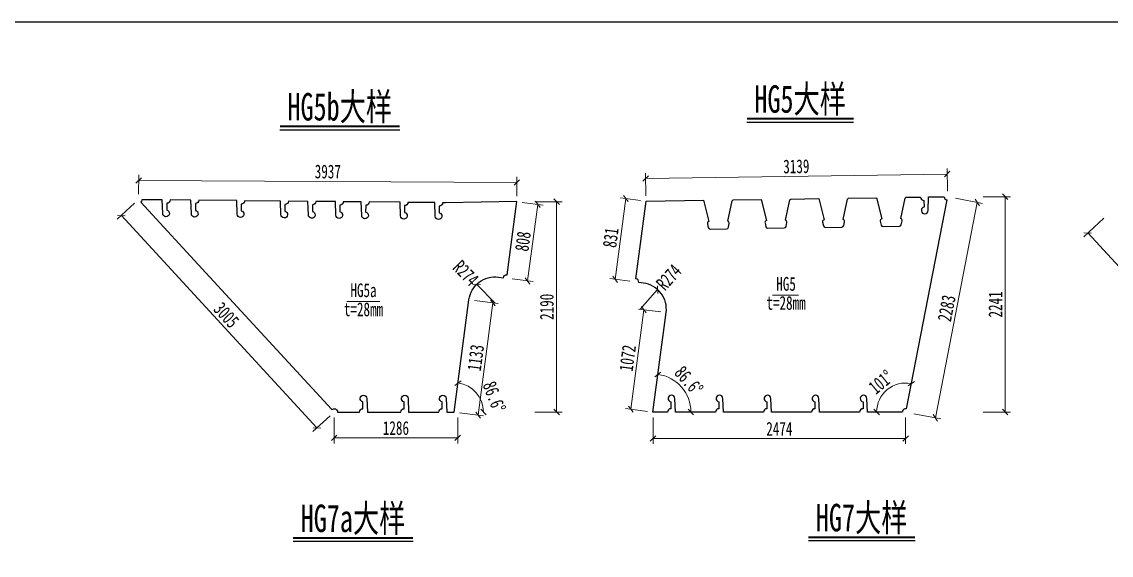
# Model space of a CAD drawing. Header units: millimetres. Extents: x 44597 to 300567, y -113054 to 73044.
# Drawn here: x 278758 to 290098, y -67445 to -61894 of the extents above; entities that cross this region are included whole.
import ezdxf
from ezdxf.enums import TextEntityAlignment as Align

# ---------------------------------------------------------------- set-up
doc = ezdxf.new("R2010")
doc.units = ezdxf.units.MM
doc.layers.get('Defpoints').update_dxf_attribs({"color": 8})
for name, color, linetype, lineweight in [('文字', 7, 'Continuous', 15), ('标注线及字体', 2, 'Continuous', 15), ('细实线', 4, 'Continuous', 15), ('钢板粗线', 1, 'Continuous', 25)]:
    doc.layers.add(name, color=color, linetype=linetype, lineweight=lineweight)
doc.styles.add('111', font='', dxfattribs={"width": 0.7})
doc.styles.add('BM_Dim', font='', dxfattribs={"width": 0.85})
doc.styles.get('111').set_extended_font_data('仿宋_GB2312')
doc.styles.get('BM_Dim').set_extended_font_data('仿宋_GB2312')
doc.dimstyles.new('200', dxfattribs={"dimscale": 0, "dimtxt": 2.5, "dimasz": 1, "dimexe": 1, "dimexo": 1, "dimgap": 0.6, "dimtad": 1, "dimdec": 0, "dimdsep": 46, "dimtxsty": '111', "dimblk": 'OBLIQUE', "dimcen": 0, "dimclrd": 4, "dimclre": 4, "dimclrt": 4, "dimadec": 1, "dimazin": 2, "dimtfac": 1, "dimtdec": 0, "dimtix": 1, "dimtmove": 2, "dimatfit": 3, "dimfxl": 4, "dimfxlon": 1, "dimtolj": 1, "dimlwd": -1, "dimlwe": -1, "dimarcsym": 0})

# ---------------------------------------------------------------- blocks, each defined once
blk = doc.blocks.new('_Oblique')
at = {"color": 0, "linetype": 'ByBlock', "lineweight": -2}
blk.add_line((-0.5, -0.5), (0.5, 0.5), dxfattribs=at)
blk = doc.blocks.new('*D921')
at = {"layer": 'Defpoints', "color": 0, "transparency": 16777216}
for p in [(290158, -63810), (289853, -64091), (292199, -66026)]:
    blk.add_point(p, dxfattribs=at)
at = {"layer": '细实线', "color": 4, "transparency": 16777216}
for p, q in [((290022, -63936), (289811, -64130)), ((291894, -66307), (289853, -64091)), ((292062, -66152), (291852, -66345))]:
    blk.add_line(p, q, dxfattribs=at)
at = {"layer": '细实线', "color": 4, "transparency": 16777216, "xscale": 57.14285714285715, "yscale": 57.14285714285715, "zscale": 57.14285714285715}
for p, rotation in [((289853, -64091), 132.6489191297557), ((291894, -66307), 312.6489191297557)]:
    blk.add_blockref('_Oblique', p, dxfattribs=dict(at, rotation=rotation))
at = {"layer": '细实线', "color": 4, "transparency": 16777216, "insert": (290949, -65130), "char_height": 142.9, "attachment_point": 5, "rotation": 312.6489, "style": '111'}
blk.add_mtext('\\A1;3012', dxfattribs=at)
blk = doc.blocks.new('*D935')
at = {"layer": 'Defpoints', "color": 0, "transparency": 16777216}
for p in [(285252, -63525), (288394, -63714), (285255, -63761)]:
    blk.add_point(p, dxfattribs=at)
at = {"layer": '细实线', "color": 4, "transparency": 16777216}
for p, q in [((285255, -63704), (285251, -63468)), ((288390, -63478), (285252, -63525)), ((288393, -63657), (288389, -63421))]:
    blk.add_line(p, q, dxfattribs=at)
at = {"layer": '细实线', "color": 4, "transparency": 16777216, "xscale": 57.14285714285715, "yscale": 57.14285714285715, "zscale": 57.14285714285715}
for p, rotation in [((285252, -63525), 180.8593722436444), ((288390, -63478), 0.85937224364441)]:
    blk.add_blockref('_Oblique', p, dxfattribs=dict(at, rotation=rotation))
at = {"layer": '细实线', "color": 4, "transparency": 16777216, "insert": (286820, -63399), "char_height": 142.9, "attachment_point": 5, "rotation": 0.8594, "style": '111'}
blk.add_mtext('\\A1;3139', dxfattribs=at)
blk = doc.blocks.new('*D936')
at = {"layer": 'Defpoints', "color": 0, "transparency": 16777216}
for p in [(288394, -63714), (287958, -65955), (288267, -66015)]:
    blk.add_point(p, dxfattribs=at)
at = {"layer": '细实线', "color": 4, "transparency": 16777216}
for p, q in [((288478, -63730), (288759, -63785)), ((288703, -63774), (288267, -66015)), ((288043, -65972), (288323, -66026))]:
    blk.add_line(p, q, dxfattribs=at)
at = {"layer": '细实线', "color": 4, "transparency": 16777216, "xscale": 57.14285714285715, "yscale": 57.14285714285715, "zscale": 57.14285714285715}
for p, rotation in [((288703, -63774), 78.99999999998765), ((288267, -66015), 258.9999999999877)]:
    blk.add_blockref('_Oblique', p, dxfattribs=dict(at, rotation=rotation))
at = {"layer": '细实线', "color": 4, "transparency": 16777216, "insert": (288385, -64875), "char_height": 142.9, "attachment_point": 5, "rotation": 79, "style": '111'}
blk.add_mtext('\\A1;2283', dxfattribs=at)
blk = doc.blocks.new('*D937')
at = {"layer": 'Defpoints', "color": 0, "transparency": 16777216}
for p in [(285045, -63733), (285255, -63761), (285144, -64602)]:
    blk.add_point(p, dxfattribs=at)
at = {"layer": '细实线', "color": 4, "transparency": 16777216}
for p, q in [((285199, -63753), (284989, -63726)), ((284934, -64574), (285045, -63733)), ((285088, -64594), (284877, -64567))]:
    blk.add_line(p, q, dxfattribs=at)
at = {"layer": '细实线', "color": 4, "transparency": 16777216, "xscale": 57.14285714285715, "yscale": 57.14285714285715, "zscale": 57.14285714285715}
for p, rotation in [((285045, -63733), 82.45959999987933), ((284934, -64574), 262.4595999998793)]:
    blk.add_blockref('_Oblique', p, dxfattribs=dict(at, rotation=rotation))
at = {"layer": '细实线', "color": 4, "transparency": 16777216, "insert": (284888, -64140), "char_height": 142.9, "attachment_point": 5, "rotation": 82.4596, "style": '111'}
blk.add_mtext('\\A1;831', dxfattribs=at)
blk = doc.blocks.new('*D938')
at = {"layer": 'Defpoints', "color": 0, "transparency": 16777216}
for p in [(285465, -64921), (285097, -65925), (285328, -65955)]:
    blk.add_point(p, dxfattribs=at)
at = {"layer": '细实线', "color": 4, "transparency": 16777216}
for p, q in [((285234, -64890), (285097, -65925)), ((285408, -64913), (285177, -64883)), ((285271, -65948), (285040, -65917))]:
    blk.add_line(p, q, dxfattribs=at)
at = {"layer": '细实线', "color": 4, "transparency": 16777216, "xscale": 57.14285714285715, "yscale": 57.14285714285715, "zscale": 57.14285714285715}
for p, rotation in [((285234, -64890), 82.4596060985393), ((285097, -65925), 262.4596060985393)]:
    blk.add_blockref('_Oblique', p, dxfattribs=dict(at, rotation=rotation))
at = {"layer": '细实线', "color": 4, "transparency": 16777216, "insert": (285064, -65394), "char_height": 142.9, "attachment_point": 5, "rotation": 82.4596, "style": '111'}
blk.add_mtext('\\A1;1072', dxfattribs=at)
blk = doc.blocks.new('*D939')
at = {"layer": 'Defpoints', "color": 0, "transparency": 16777216}
for p in [(283910, -63766), (283805, -64562), (284022, -64591)]:
    blk.add_point(p, dxfattribs=at)
at = {"layer": '细实线', "color": 4, "transparency": 16777216}
for p, q in [((283967, -63773), (284184, -63802)), ((284128, -63794), (284022, -64591)), ((283862, -64569), (284079, -64598))]:
    blk.add_line(p, q, dxfattribs=at)
at = {"layer": '细实线', "color": 4, "transparency": 16777216, "xscale": 57.14285714285715, "yscale": 57.14285714285715, "zscale": 57.14285714285715}
for p, rotation in [((284128, -63794), 82.45959999985097), ((284022, -64591), 262.4595999998509)]:
    blk.add_blockref('_Oblique', p, dxfattribs=dict(at, rotation=rotation))
at = {"layer": '细实线', "color": 4, "transparency": 16777216, "insert": (283974, -64179), "char_height": 142.9, "attachment_point": 5, "rotation": 82.4596, "style": '111'}
blk.add_mtext('\\A1;808', dxfattribs=at)
blk = doc.blocks.new('*D940')
at = {"layer": 'Defpoints', "color": 0, "transparency": 16777216}
for p in [(283413, -64786), (283258, -65955), (283507, -65988)]:
    blk.add_point(p, dxfattribs=at)
at = {"layer": '细实线', "color": 4, "transparency": 16777216}
for p, q in [((283469, -64794), (283718, -64827)), ((283662, -64819), (283507, -65988)), ((283315, -65963), (283563, -65996))]:
    blk.add_line(p, q, dxfattribs=at)
at = {"layer": '细实线', "color": 4, "transparency": 16777216, "xscale": 57.14285714285715, "yscale": 57.14285714285715, "zscale": 57.14285714285715}
for p, rotation in [((283662, -64819), 82.4595999999981), ((283507, -65988), 262.4595999999981)]:
    blk.add_blockref('_Oblique', p, dxfattribs=dict(at, rotation=rotation))
at = {"layer": '细实线', "color": 4, "transparency": 16777216, "insert": (283483, -65390), "char_height": 142.9, "attachment_point": 5, "rotation": 82.4596, "style": '111'}
blk.add_mtext('\\A1;1133', dxfattribs=at)
blk = doc.blocks.new('*D941')
at = {"layer": 'Defpoints', "color": 0, "transparency": 16777216}
for p in [(279973, -63745), (279794, -63910), (282009, -65955)]:
    blk.add_point(p, dxfattribs=at)
at = {"layer": '细实线', "color": 4, "transparency": 16777216}
for p, q in [((279931, -63783), (279752, -63949)), ((281830, -66120), (279794, -63910)), ((281967, -65994), (281788, -66159))]:
    blk.add_line(p, q, dxfattribs=at)
at = {"layer": '细实线', "color": 4, "transparency": 16777216, "xscale": 57.14285714285715, "yscale": 57.14285714285715, "zscale": 57.14285714285715}
for p, rotation in [((279794, -63910), 132.6489121089034), ((281830, -66120), 312.6489121089034)]:
    blk.add_blockref('_Oblique', p, dxfattribs=dict(at, rotation=rotation))
at = {"layer": '细实线', "color": 4, "transparency": 16777216, "insert": (280887, -64946), "char_height": 142.9, "attachment_point": 5, "rotation": 312.6489, "style": '111'}
blk.add_mtext('\\A1;3005', dxfattribs=at)
blk = doc.blocks.new('*D942')
at = {"layer": 'Defpoints', "color": 0, "transparency": 16777216}
for p in [(283910, -63766), (284325, -63766), (283249, -65955)]:
    blk.add_point(p, dxfattribs=at)
at = {"layer": '细实线', "color": 4, "transparency": 16777216}
for p, q in [((284097, -63766), (284382, -63766)), ((284325, -65955), (284325, -63766)), ((284097, -65955), (284382, -65955))]:
    blk.add_line(p, q, dxfattribs=at)
at = {"layer": '细实线', "color": 4, "transparency": 16777216, "xscale": 57.14285714285715, "yscale": 57.14285714285715, "zscale": 57.14285714285715}
for p, rotation in [((284325, -63766), 90), ((284325, -65955), 270)]:
    blk.add_blockref('_Oblique', p, dxfattribs=dict(at, rotation=rotation))
at = {"layer": '细实线', "color": 4, "transparency": 16777216, "insert": (284223, -64860), "char_height": 142.9, "attachment_point": 5, "rotation": 90, "style": '111'}
blk.add_mtext('\\A1;2190', dxfattribs=at)
blk = doc.blocks.new('*D943')
at = {"layer": 'Defpoints', "color": 0, "transparency": 16777216}
for p in [(282009, -65955), (283295, -65955), (283295, -66224)]:
    blk.add_point(p, dxfattribs=at)
at = {"layer": '细实线', "color": 4, "transparency": 16777216}
for p, q in [((282009, -66012), (282009, -66281)), ((283295, -66012), (283295, -66281)), ((282009, -66224), (283295, -66224))]:
    blk.add_line(p, q, dxfattribs=at)
at = {"layer": '细实线', "color": 4, "transparency": 16777216, "xscale": 57.14285714285715, "yscale": 57.14285714285715, "zscale": 57.14285714285715, "rotation": 180}
blk.add_blockref('_Oblique', (282009, -66224), dxfattribs=at)
at = {"layer": '细实线', "color": 4, "transparency": 16777216, "xscale": 57.14285714285715, "yscale": 57.14285714285715, "zscale": 57.14285714285715}
blk.add_blockref('_Oblique', (283295, -66224), dxfattribs=at)
at = {"layer": '细实线', "color": 4, "transparency": 16777216, "insert": (282652, -66122), "char_height": 142.9, "attachment_point": 5, "style": '111'}
blk.add_mtext('\\A1;1286', dxfattribs=at)
blk = doc.blocks.new('*D944')
at = {"layer": 'Defpoints', "color": 0, "transparency": 16777216}
for p in [(285328, -65955), (287958, -65955), (287958, -66230)]:
    blk.add_point(p, dxfattribs=at)
at = {"layer": '细实线', "color": 4, "transparency": 16777216}
for p, q in [((285328, -66012), (285328, -66287)), ((287958, -66012), (287958, -66287)), ((285328, -66230), (287958, -66230))]:
    blk.add_line(p, q, dxfattribs=at)
at = {"layer": '细实线', "color": 4, "transparency": 16777216, "xscale": 57.14285714285715, "yscale": 57.14285714285715, "zscale": 57.14285714285715, "rotation": 180}
blk.add_blockref('_Oblique', (285328, -66230), dxfattribs=at)
at = {"layer": '细实线', "color": 4, "transparency": 16777216, "xscale": 57.14285714285715, "yscale": 57.14285714285715, "zscale": 57.14285714285715}
blk.add_blockref('_Oblique', (287958, -66230), dxfattribs=at)
at = {"layer": '细实线', "color": 4, "transparency": 16777216, "insert": (286643, -66129), "char_height": 142.9, "attachment_point": 5, "style": '111'}
blk.add_mtext('\\A1;2474', dxfattribs=at)
blk = doc.blocks.new('*D945')
at = {"layer": 'Defpoints', "color": 0, "transparency": 16777216}
for p in [(283493, -64626), (283684, -64822)]:
    blk.add_point(p, dxfattribs=at)
at = {"layer": '细实线', "color": 4, "transparency": 16777216}
for p in [(283493, -64626), (283684, -64822)]:
    blk.add_line(p, (283493, -64626), dxfattribs=at)
blk.add_arc((283684, -64822), 274, 109.5112, 146.1496, dxfattribs=at)
at = {"layer": '细实线', "color": 4, "transparency": 16777216, "xscale": 57.14285714285715, "yscale": 57.14285714285715, "zscale": 57.14285714285715, "rotation": 314.1787861425265}
blk.add_blockref('_Oblique', (283493, -64626), dxfattribs=at)
at = {"layer": '细实线', "color": 4, "transparency": 16777216, "insert": (283380, -64509), "char_height": 142.9, "attachment_point": 5, "rotation": 314.1788, "style": '111'}
blk.add_mtext('\\A1;R274', dxfattribs=at)
blk = doc.blocks.new('*D946')
at = {"layer": 'Defpoints', "color": 0, "transparency": 16777216}
for p in [(285376, -64681), (285193, -64885)]:
    blk.add_point(p, dxfattribs=at)
at = {"layer": '细实线', "color": 4, "transparency": 16777216}
for p, q in [((285376, -64681), (285193, -64885)), ((285193, -64885), (285376, -64681))]:
    blk.add_line(p, q, dxfattribs=at)
at = {"layer": '细实线', "color": 4, "transparency": 16777216, "xscale": 57.14285714285715, "yscale": 57.14285714285715, "zscale": 57.14285714285715, "rotation": 48.01437160798548}
blk.add_blockref('_Oblique', (285376, -64681), dxfattribs=at)
at = {"layer": '细实线', "color": 4, "transparency": 16777216, "insert": (285492, -64552), "char_height": 142.9, "attachment_point": 5, "rotation": 48.0144, "style": '111'}
blk.add_mtext('\\A1;R274', dxfattribs=at)
blk = doc.blocks.new('*D947')
at = {"layer": 'Defpoints', "color": 0, "transparency": 16777216}
for p in [(288387, -63748), (287765, -65723), (287561, -65955), (287923, -65955), (287965, -65921)]:
    blk.add_point(p, dxfattribs=at)
at = {"layer": '细实线', "color": 4, "transparency": 16777216}
blk.add_arc((287958, -65955), 302, 79, 180, dxfattribs=at)
at = {"layer": '细实线', "color": 4, "transparency": 16777216, "xscale": 57.14285714285715, "yscale": 57.14285714285715, "zscale": 57.14285714285715}
for p, rotation in [((288016, -65659), 348.9999999999779), ((287656, -65955), 270.0000000000042)]:
    blk.add_blockref('_Oblique', p, dxfattribs=dict(at, rotation=rotation))
at = {"layer": '细实线', "color": 4, "transparency": 16777216, "insert": (287701, -65643), "char_height": 142.9, "attachment_point": 5, "rotation": 39.5, "style": '111'}
blk.add_mtext('\\A1;101%%d', dxfattribs=at)
blk = doc.blocks.new('*D948')
at = {"layer": 'Defpoints', "color": 0, "transparency": 16777216}
for p in [(285465, -64921), (285662, -65745), (285328, -65955), (285561, -65955), (285979, -65955)]:
    blk.add_point(p, dxfattribs=at)
at = {"layer": '细实线', "color": 4, "transparency": 16777216}
blk.add_arc((285328, -65955), 395, 0, 82.4596, dxfattribs=at)
at = {"layer": '细实线', "color": 4, "transparency": 16777216, "xscale": 57.14285714285715, "yscale": 57.14285714285715, "zscale": 57.14285714285715}
for p, rotation in [((285379, -65564), 172.4596000022908), ((285722, -65955), 270)]:
    blk.add_blockref('_Oblique', p, dxfattribs=dict(at, rotation=rotation))
at = {"layer": '细实线', "color": 4, "transparency": 16777216, "insert": (285701, -65628), "char_height": 142.86, "attachment_point": 5, "rotation": 311.2298, "style": '111'}
blk.add_mtext('\\f仿宋_GB2312|b0|i0|c134|p49;86.6°', dxfattribs=at)
blk = doc.blocks.new('*D949')
at = {"layer": 'Defpoints', "color": 0, "transparency": 16777216}
for p in [(283395, -64921), (283529, -65814), (283258, -65955), (283491, -65955), (283909, -65955)]:
    blk.add_point(p, dxfattribs=at)
at = {"layer": '细实线', "color": 4, "transparency": 16777216}
blk.add_arc((283258, -65955), 305, 0, 82.4596, dxfattribs=at)
at = {"layer": '细实线', "color": 4, "transparency": 16777216, "xscale": 57.14285714285715, "yscale": 57.14285714285715, "zscale": 57.14285714285715}
for p, rotation in [((283298, -65653), 172.4596000022909), ((283563, -65955), 270)]:
    blk.add_blockref('_Oblique', p, dxfattribs=dict(at, rotation=rotation))
at = {"layer": '细实线', "color": 4, "transparency": 16777216, "insert": (283676, -65796), "char_height": 142.86, "attachment_point": 5, "rotation": 290.8223, "style": '111'}
blk.add_mtext('\\f仿宋_GB2312|b0|i0|c134|p49;86.6°', dxfattribs=at)
blk = doc.blocks.new('*D950')
at = {"layer": 'Defpoints', "color": 0, "transparency": 16777216}
for p in [(288394, -63714), (288993, -63714), (287958, -65955)]:
    blk.add_point(p, dxfattribs=at)
at = {"layer": '细实线', "color": 4, "transparency": 16777216}
for p, q in [((288764, -63714), (289050, -63714)), ((288993, -65955), (288993, -63714)), ((288764, -65955), (289050, -65955))]:
    blk.add_line(p, q, dxfattribs=at)
at = {"layer": '细实线', "color": 4, "transparency": 16777216, "xscale": 57.14285714285715, "yscale": 57.14285714285715, "zscale": 57.14285714285715}
for p, rotation in [((288993, -63714), 90), ((288993, -65955), 270)]:
    blk.add_blockref('_Oblique', p, dxfattribs=dict(at, rotation=rotation))
at = {"layer": '细实线', "color": 4, "transparency": 16777216, "insert": (288892, -64835), "char_height": 142.9, "attachment_point": 5, "rotation": 90, "style": '111'}
blk.add_mtext('\\A1;2241', dxfattribs=at)
blk = doc.blocks.new('*D2782')
at = {"layer": 'Defpoints', "color": 0, "transparency": 16777216}
for p in [(283911, -63566), (279973, -63745), (283910, -63766)]:
    blk.add_point(p, dxfattribs=at)
at = {"layer": '细实线', "color": 4, "transparency": 16777216}
for p, q in [((279973, -63688), (279975, -63488)), ((279974, -63545), (283911, -63566)), ((283911, -63708), (283912, -63508))]:
    blk.add_line(p, q, dxfattribs=at)
at = {"layer": '细实线', "color": 4, "transparency": 16777216, "xscale": 57.14285714285715, "yscale": 57.14285714285715, "zscale": 57.14285714285715}
for p, rotation in [((279974, -63545), 179.6967961557203), ((283911, -63566), 359.6967961557204)]:
    blk.add_blockref('_Oblique', p, dxfattribs=dict(at, rotation=rotation))
at = {"layer": '细实线', "color": 4, "transparency": 16777216, "insert": (281943, -63453), "char_height": 142.9, "attachment_point": 5, "rotation": 359.6968, "style": '111'}
blk.add_mtext('\\A1;3937', dxfattribs=at)

msp = doc.modelspace()

# ---------------------------------------------------------------- linework, layer by layer
at = {"color": 4}
for p, q in [((286306, -62936.8), (287415.4, -62936.8)), ((281444.7, -63017.4), (282692.5, -63017.4)), ((281582.3, -67299.9), (282830, -67299.9)), ((286946.5, -67292.4), (288055.8, -67292.4))]:
    msp.add_line(p, q, dxfattribs=at)
at = {"color": 6, "const_width": 20.6}
for points in [[(286306, -62902.6), (287415.4, -62902.6)], [(281444.7, -62983.1), (282692.5, -62983.1)], [(281582.3, -67265.7), (282830, -67265.7)], [(286946.5, -67258.1), (288055.8, -67258.1)]]:
    msp.add_lwpolyline(points, dxfattribs=at)
at = {"layer": 'Defpoints'}
msp.add_lwpolyline([(278566.6, -61894.1), (300566.6, -61894.1), (300566.6, -76511.3), (278566.6, -76511.3)], close=True, dxfattribs=at)
at = {"layer": '细实线'}
for p, q in [((286573.5, -64738.4), (286842.3, -64738.4)), ((282141.4, -64805.1), (282484.1, -64805.1))]:
    msp.add_line(p, q, dxfattribs=at)
at = {"layer": '钢板粗线'}
for points in [[(285148.7, -64567.2), (285255.5, -63760.9), (285854.1, -63751.9), (285908.6, -63971.7, 0.4142662), (285894, -63995.9), (285903.8, -64035.7, 0.3488763), (285923.6, -64050.9), (286093.5, -64048.4, 0.3488763), (286112.8, -64032.6), (286121.5, -63992.5, 0.4140909), (286106.2, -63968.7), (286151.9, -63757.2), (286164.1, -63747.3), (286454.1, -63742.9), (286508.5, -63962.7, 0.4142662), (286493.9, -63986.9), (286503.8, -64026.7, 0.3488763), (286523.5, -64041.9), (286693.5, -64039.4, 0.3488763), (286712.8, -64023.6), (286721.4, -63983.5, 0.4140909), (286706.1, -63959.7), (286751.9, -63748.2), (286764, -63738.3), (287054, -63733.9), (287054, -63733.9), (287108.5, -63953.7, 0.4142662), (287093.9, -63977.9), (287103.8, -64017.7, 0.3488763), (287123.5, -64032.9), (287293.5, -64030.4, 0.3488763), (287312.7, -64014.6), (287321.4, -63974.5, 0.4140909), (287306.1, -63950.7), (287351.9, -63739.2), (287364, -63729.3), (287654, -63724.9), (287654, -63724.9), (287708.5, -63944.7, 0.4142662), (287693.9, -63968.9), (287703.7, -64008.7, 0.3488763), (287723.5, -64023.9), (287893.4, -64021.4, 0.3488763), (287912.7, -64005.6), (287921.4, -63965.5, 0.4140909), (287906.1, -63941.7), (287951.8, -63730.2), (287964, -63720.3), (288113, -63718.1, 0.4142136), (288148.5, -63752.5), (288149.5, -63823, 2.0892208), (288191, -63858.4), (288194.9, -63716.8), (288358.7, -63714.4, 0.3547948), (288387, -63748.2), (287964.7, -65920.8, 0.4716306), (287923, -65955.2), (287561.1, -65955.2), (287555.1, -65813.7, 2.0892208), (287514.1, -65849.7), (287514.1, -65920.2, 0.4142136), (287479.1, -65955.2), (287061.1, -65955.2), (287055.1, -65813.7, 2.0892208), (287014.1, -65849.7), (287014.1, -65920.2, 0.4142136), (286979.1, -65955.2), (286561.1, -65955.2), (286555.1, -65813.7, 2.0892208), (286514.1, -65849.7), (286514.1, -65920.2, 0.4142136), (286479.1, -65955.2), (286061.1, -65955.2), (286055.1, -65813.7, 2.0892208), (286014.1, -65849.7), (286014.1, -65920.2, 0.4142136), (285979.1, -65955.2), (285561.1, -65955.2), (285555.1, -65813.7, 2.0892208), (285514.1, -65849.7), (285514.1, -65920.2, 0.4142136), (285479.1, -65955.2), (285327.6, -65955.2), (285464.6, -64920.7, 0.4142136), (285228.9, -64613.1), (285178.8, -64606.4, 0.4142127)], [(279996.9, -63770.5), (280673.7, -64505.2), (281985.6, -65929.5, -0.6534368), (282044.3, -65955.2), (282273.5, -65955.2, -0.4142136), (282308.5, -65920.2), (282308.5, -65849.7, -2.0892208), (282349.4, -65813.7), (282355.5, -65955.2), (282702.4, -65955.2, -0.4142136), (282737.4, -65920.2), (282737.4, -65849.7, -2.0892208), (282778.4, -65813.7), (282784.4, -65955.2), (283099.3, -65955.2, -0.4142136), (283134.3, -65920.2), (283134.3, -65849.7, -2.0892208), (283175.2, -65813.7), (283181.3, -65955.2), (283257.9, -65955.2), (283412.6, -64786.3, -0.4142136), (283720.2, -64550.6), (283770.3, -64557.2, -0.4142136), (283809.6, -64527.1), (283910.4, -63765.6), (283167.2, -63776.7), (283138.3, -63776.4, -0.4142136), (283103, -63811.1), (283102.3, -63881.6, -2.0892208), (283061, -63917.1), (283056.3, -63775.6), (282777.2, -63772.8, -0.4142136), (282741.8, -63807.4), (282741.1, -63878, -2.0892208), (282699.8, -63913.5), (282695.2, -63772), (282373.1, -63768.7, -0.4142136), (282337.7, -63803.4), (282337, -63873.9, -2.0892208), (282295.7, -63909.5), (282291.1, -63767.9), (282104, -63766.1, -0.4142136), (282068.7, -63800.7), (282068, -63871.2, -2.0892208), (282026.7, -63906.8), (282022.1, -63765.2), (281818.2, -63763.2, -0.4142136), (281782.9, -63797.8), (281782.2, -63868.4, -2.0892208), (281740.8, -63903.9), (281736.2, -63762.4), (281532.3, -63760.3, -0.4142136), (281497, -63795), (281496.3, -63865.5, -2.0892208), (281454.9, -63901.1), (281450.3, -63759.5), (281077.5, -63755.8, -0.4142136), (281042.1, -63790.4), (281041.4, -63860.9, -2.0892208), (281000.1, -63896.5), (280995.5, -63755), (280600.3, -63751, -0.4142136), (280565, -63785.6), (280564.3, -63856.2, -2.0892208), (280522.9, -63891.7), (280518.3, -63750.2), (280301.8, -63748, -0.4142136), (280266.5, -63782.7), (280265.8, -63853.2, -2.0892208), (280224.5, -63888.7), (280219.8, -63747.2), (280008.2, -63745.1, -0.2069871)]]:
    msp.add_lwpolyline(points, format="xyb", close=True, dxfattribs=at)

# ---------------------------------------------------------------- texts
at = {"layer": '文字', "style": 'BM_Dim', "width": 0.7}
for s, p in [('HG5a', (282314.4, -64802)), ('HG5', (286713, -64735.3)), ('t=28mm', (286713, -64933.7)), ('t=28mm', (282314.4, -65000.4))]:
    msp.add_text(s, height=142.86, dxfattribs=at).set_placement(p, align=Align.BOTTOM_CENTER)
at = {"layer": '标注线及字体', "style": '111', "width": 0.7}
for s, p in [('HG5b大样', (282067.5, -62772.1)), ('HG5大样', (286859.6, -62691.5)), ('HG7a大样', (282205.1, -67054.6)), ('HG7大样', (287500.1, -67047.1))]:
    msp.add_text(s, height=285.71, dxfattribs=at).set_placement(p, align=Align.MIDDLE)

# ---------------------------------------------------------------- dimensions: what is measured, and where the dimension line sits
at = {"layer": '细实线'}
for p1, p2, distance, picture, middle in [((279973.2, -63744.7), (283910.4, -63765.6), 200, '*D2782', (281943.4, -63452.9)), ((288393.7, -63713.9), (285255.5, -63760.9), -235.7, '*D935', (286819.5, -63399.4)), ((288393.7, -63713.9), (287958, -65955.2), 314.8, '*D936', (288384.5, -64875.1)), ((282009.3, -65955.2), (279973.2, -63744.7), 243.7, '*D941', (280887.2, -64945.8)), ((292199.3, -66025.9), (290158.3, -63810.2), 414.5, '*D921', (290949.1, -65129.6))]:
    dim = msp.add_aligned_dim(p1=p1, p2=p2, distance=distance, dimstyle='200', override={"dimscale": 57.142857, "dimblk": 'Oblique'}, dxfattribs=at)
    dim.commit()
    dim.dimension.update_dxf_attribs({"geometry": picture, "text_midpoint": middle})
for p1, p2, distance, text, picture, middle in [((285144.2, -64601.9), (285255.5, -63760.9), 211.9, '831', '*D937', (284888.4, -64140.2)), ((283910.4, -63765.6), (283805, -64561.8), 219.2, '808', '*D939', (283973.6, -64179)), ((283412.6, -64786.3), (283257.9, -65955.2), 251.1, '1133', '*D940', (283482.8, -65390.3)), ((285464.6, -64920.7), (285327.6, -65955.2), -233.1, '1072', '*D938', (285063.7, -65393.9))]:
    dim = msp.add_aligned_dim(p1=p1, p2=p2, distance=distance, text=text, dimstyle='200', override={"dimscale": 57.142857, "dimtxsty": '111', "dimblk": 'Oblique'}, dxfattribs=at)
    dim.commit()
    dim.dimension.update_dxf_attribs({"geometry": picture, "text_midpoint": middle})
for base, p1, p2, picture, middle in [((288992.6, -63713.9), (287958, -65955.2), (288393.7, -63713.9), '*D950', (288892, -64834.5)), ((284325.3, -63765.6), (283248.8, -65955.2), (283910.4, -63765.6), '*D942', (284223, -64860.4))]:
    dim = msp.add_linear_dim(base=base, p1=p1, p2=p2, angle=90, dimstyle='200', override={"dimscale": 57.142857, "dimblk": 'Oblique'}, dxfattribs=at)
    dim.commit()
    dim.dimension.update_dxf_attribs({"geometry": picture, "text_midpoint": middle})
dim = msp.add_angular_dim_2l(base=(287764.5, -65723.5), line1=((287561.1, -65955.2), (287923, -65955.2)), line2=((287964.7, -65920.8), (288387, -63748.2)), dimstyle='200', override={"dimscale": 57.142857, "dimblk": 'Oblique'}, dxfattribs=at)
dim.commit()
dim.dimension.update_dxf_attribs({"geometry": '*D947', "text_midpoint": (287700.9, -65643.4)})
for center, mpoint, picture, middle in [((283684.2, -64822.2), (283493.3, -64625.7), '*D945', (283379.5, -64508.7)), ((285193, -64884.7), (285376.2, -64681), '*D946', (285492.4, -64552))]:
    dim = msp.add_radius_dim(center=center, mpoint=mpoint, dimstyle='200', override={"dimscale": 57.142857, "dimblk": 'Oblique'}, dxfattribs=at)
    dim.commit()
    dim.dimension.update_dxf_attribs({"geometry": picture, "text_midpoint": middle, "dimtype": 164})
dim = msp.add_angular_dim_2l(base=(283528.6, -65814.4), line1=((283394.8, -64920.7), (283257.9, -65955.2)), line2=((283491.4, -65955.2), (283909.4, -65955.2)), text='\\f仿宋_GB2312|b0|i0|c134|p49;86.6°', dimstyle='200', override={"dimscale": 57.142857, "dimtxsty": '111', "dimblk": 'Oblique'}, dxfattribs=at)
dim.commit()
dim.dimension.update_dxf_attribs({"geometry": '*D949', "text_midpoint": (283676.2, -65796.1), "dimtype": 162})
dim = msp.add_angular_dim_2l(base=(285661.5, -65745), line1=((285464.6, -64920.7), (285327.6, -65955.2)), line2=((285561.1, -65955.2), (285979.1, -65955.2)), text='\\f仿宋_GB2312|b0|i0|c134|p49;86.6°', dimstyle='200', override={"dimscale": 57.142857, "dimtxsty": '111', "dimblk": 'Oblique'}, dxfattribs=at)
dim.commit()
dim.dimension.update_dxf_attribs({"geometry": '*D948', "text_midpoint": (285701.3, -65627.8)})
dim = msp.add_linear_dim(base=(283294.9, -66224), p1=(282009.3, -65955.2), p2=(283294.9, -65955.2), dimstyle='200', override={"dimscale": 57.142857, "dimblk": 'Oblique'}, dxfattribs=at)
dim.commit()
dim.dimension.update_dxf_attribs({"geometry": '*D943', "text_midpoint": (282652.1, -66121.7)})
dim = msp.add_linear_dim(base=(287958, -66230), p1=(285327.6, -65955.2), p2=(287958, -65955.2), text='2474', dimstyle='200', override={"dimscale": 57.142857, "dimtxsty": '111', "dimblk": 'Oblique'}, dxfattribs=at)
dim.commit()
dim.dimension.update_dxf_attribs({"geometry": '*D944', "text_midpoint": (286642.8, -66129.3)})

doc.saveas('drawing.dxf')
